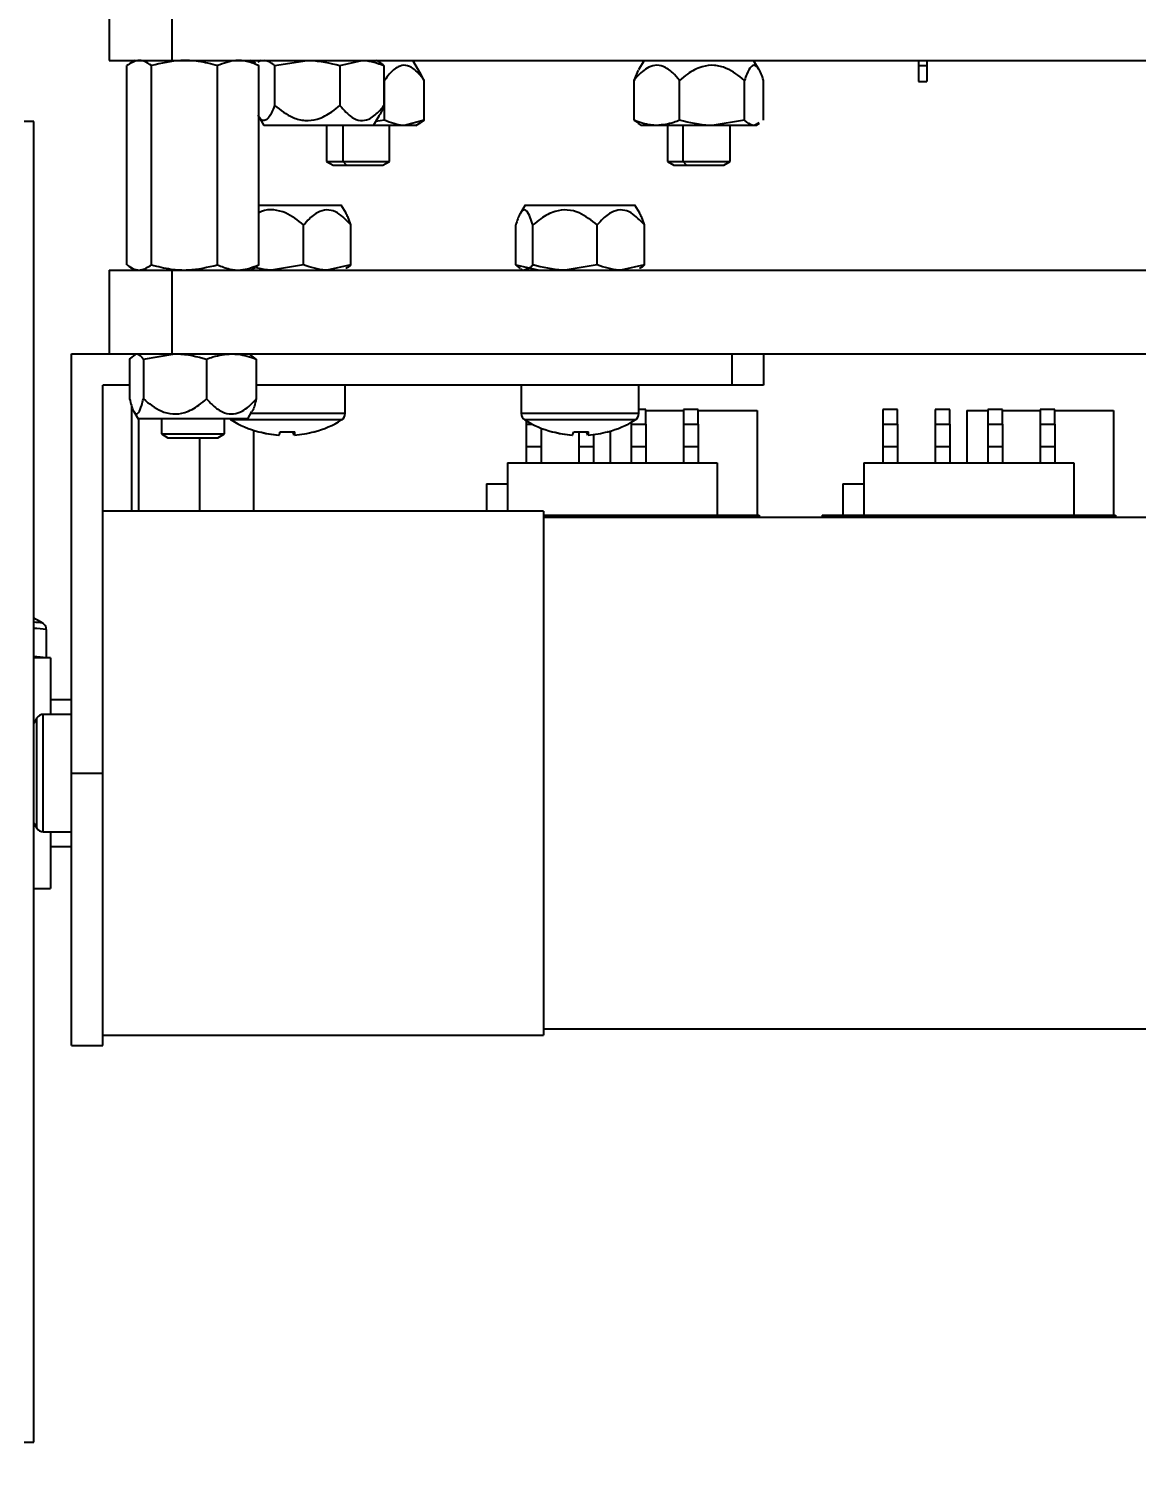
# Model space of a CAD drawing. Header units: millimetres. Extents: x 53 to 376, y 29 to 265.
# Drawn here: x 258.87 to 285.27, y 200.5 to 235.06 of the extents above; entities that cross this region are included whole.
import ezdxf

# ---------------------------------------------------------------- set-up
doc = ezdxf.new("R2010")
doc.units = ezdxf.units.MM
doc.styles.add('SLDTEXTSTYLE0', font='TXT', dxfattribs={"width": 0.75})
doc.dimstyles.new('SLDDIMSTYLE1', dxfattribs={"dimtxt": 3.5, "dimasz": 3.302, "dimexe": 0, "dimexo": 0.0625, "dimgap": 0.875, "dimtad": 1, "dimlfac": 2, "dimrnd": 1e-09, "dimzin": 12, "dimdsep": 46, "dimtxsty": 'SLDTEXTSTYLE0', "dimsah": 1, "dimcen": 0.09, "dimadec": 0, "dimazin": 3, "dimtfac": 1, "dimtofl": 0, "dimtmove": 0, "dimatfit": 3, "dimfxl": 0, "dimfrac": 2, "dimtolj": 1, "dimtzin": 12, "dimarcsym": 0})

# ---------------------------------------------------------------- blocks, each defined once
blk = doc.blocks.new('_D_4')
at = {"color": 7, "linetype": 'Continuous', "lineweight": 0}
for p, q in [((346.276, 214.381), (346.276, 182.689)), ((252.567, 213.603), (252.567, 182.689)), ((252.567, 183.689), (346.276, 183.689))]:
    blk.add_line(p, q, dxfattribs=at)
at = {"color": 7, "linetype": 'Continuous', "lineweight": 18}
for points in [[(252.567, 183.689), (255.869, 183.181), (255.869, 184.197)], [(346.276, 183.689), (342.974, 184.197), (342.974, 183.181)]]:
    blk.add_solid(points, dxfattribs=at)
at = {"color": 7, "linetype": 'Continuous', "lineweight": 18, "insert": (287.76, 188.2), "char_height": 3.5, "attachment_point": 1, "style": 'SLDTEXTSTYLE0'}
blk.add_mtext('187.42', dxfattribs=at)

msp = doc.modelspace()

# ---------------------------------------------------------------- linework, layer by layer
at = {"color": 7, "linetype": 'Continuous', "lineweight": 25}
for p, q in [((260.7803, 235.8116), (260.7803, 234.3116)), ((262.2803, 235.8116), (262.2803, 234.3116)), ((260.7803, 234.3116), (262.2803, 234.3116)), ((261.2068, 229.4357), (261.2068, 234.1875)), ((261.4053, 234.3116), (261.2891, 234.2445)), ((261.7956, 229.4357), (261.7956, 234.1875)), ((262.2803, 234.3116), (334.2803, 234.3116)), ((263.3691, 229.4357), (263.3691, 234.1875)), ((264.2715, 234.2445), (264.1553, 234.3116)), ((264.263, 234.2296), (264.3538, 234.1875)), ((264.4053, 234.3116), (264.3297, 234.268)), ((264.3538, 229.4357), (264.3538, 234.1875)), ((264.7299, 234.1888), (265.508, 234.3116)), ((264.7299, 234.1888), (264.7299, 233.2366)), ((266.2862, 234.1888), (266.8114, 234.3116)), ((266.2862, 234.1888), (266.2862, 233.2366)), ((267.2309, 234.268), (267.1553, 234.3116)), ((267.3366, 234.1888), (267.3366, 233.2366)), ((268.2161, 233.9874), (268.0241, 234.3116)), ((273.2975, 233.8366), (273.4072, 234.0808)), ((273.5366, 234.3116), (273.4017, 234.084)), ((276.2839, 234.084), (276.1491, 234.3116)), ((280.0803, 234.3116), (280.0803, 234.1866)), ((280.0803, 234.1866), (280.2803, 234.1866)), ((280.0803, 234.1866), (280.0803, 233.8116)), ((280.2803, 234.3116), (280.2803, 234.1866)), ((280.2803, 234.1866), (280.2803, 233.8116)), ((267.3486, 232.8844), (267.3486, 233.8366)), ((268.295, 233.8366), (268.2078, 233.9994)), ((268.295, 232.8844), (268.295, 233.8366)), ((273.2975, 232.8844), (273.2975, 233.8366)), ((274.3857, 232.8844), (274.3857, 233.8366)), ((275.9311, 232.8844), (275.9311, 233.8366)), ((276.3881, 232.8844), (276.3881, 233.8366)), ((280.0803, 233.8116), (280.2803, 233.8116)), ((267.0866, 232.7616), (267.2309, 233.0052)), ((258.9861, 232.851), (258.759, 232.851)), ((258.9861, 201.351), (258.9861, 232.851)), ((264.3538, 232.9646), (264.4741, 232.7616)), ((264.5421, 232.7616), (264.4741, 232.7616)), ((267.0866, 232.7616), (264.5421, 232.7616)), ((265.9678, 232.7616), (265.9678, 231.9011)), ((267.8218, 232.7616), (267.0866, 232.7616)), ((267.3486, 232.8844), (267.1401, 232.8519)), ((267.4678, 231.9011), (267.4678, 232.7616)), ((268.295, 232.8844), (267.8218, 232.7616)), ((268.0928, 232.7616), (267.8218, 232.7616)), ((268.0928, 232.7616), (268.2161, 232.8328)), ((268.295, 232.8844), (268.2157, 232.8326)), ((273.2975, 232.8844), (273.4069, 232.8256)), ((273.3945, 232.804), (273.4678, 232.7616)), ((273.8416, 232.7616), (273.4678, 232.7616)), ((275.1584, 232.7616), (273.8416, 232.7616)), ((274.0928, 232.7616), (274.0928, 231.9011)), ((275.9311, 232.8844), (275.1584, 232.7616)), ((276.1596, 232.7616), (275.1584, 232.7616)), ((275.5928, 231.9011), (275.5928, 232.7616)), ((276.2787, 232.8256), (276.1596, 232.7616)), ((276.2178, 232.7616), (276.1596, 232.7616)), ((276.2178, 232.7616), (276.2912, 232.804)), ((265.9678, 231.9011), (266.1228, 231.8116)), ((265.9678, 231.9011), (266.3669, 231.9011)), ((266.1228, 231.8116), (266.4394, 231.8116)), ((266.3669, 231.9011), (267.4678, 231.9011)), ((266.4394, 231.8116), (266.3669, 231.9011)), ((266.4394, 231.8116), (267.3128, 231.8116)), ((267.3128, 231.8116), (267.4678, 231.9011)), ((274.0928, 231.9011), (274.2478, 231.8116)), ((274.0928, 231.9011), (274.4678, 231.9011)), ((274.2478, 231.8116), (274.5453, 231.8116)), ((274.4678, 231.9011), (275.5928, 231.9011)), ((274.5453, 231.8116), (274.4678, 231.9011)), ((274.5453, 231.8116), (275.4378, 231.8116)), ((275.4378, 231.8116), (275.5928, 231.9011)), ((264.3538, 230.8616), (266.3173, 230.8616)), ((266.4341, 230.6646), (266.3173, 230.8616)), ((270.7048, 230.8616), (270.5881, 230.6646)), ((270.7048, 230.8616), (273.3173, 230.8616)), ((273.4341, 230.6646), (273.3173, 230.8616)), ((265.42, 229.4344), (265.42, 230.3866)), ((266.5441, 229.4344), (266.5441, 230.3866)), ((270.478, 229.4344), (270.478, 230.3866)), ((270.8869, 229.4344), (270.8869, 230.3866)), ((272.42, 229.4344), (272.42, 230.3866)), ((273.5441, 229.4344), (273.5441, 230.3866)), ((260.7803, 229.3116), (260.7803, 227.3116)), ((260.7803, 229.3116), (262.2803, 229.3116)), ((261.294, 229.3758), (261.4053, 229.3116)), ((262.2803, 229.3116), (262.2803, 227.3116)), ((262.2803, 229.3116), (334.2803, 229.3116)), ((264.1553, 229.3116), (264.2666, 229.3758)), ((264.3538, 229.4357), (264.2627, 229.3826)), ((265.42, 229.4344), (264.6534, 229.3116)), ((266.5441, 229.4344), (265.9821, 229.3116)), ((270.5886, 229.3504), (270.478, 229.4344)), ((270.478, 229.4344), (271.0401, 229.3116)), ((270.5881, 229.3393), (270.6361, 229.3116)), ((272.42, 229.4344), (271.6534, 229.3116)), ((273.5441, 229.4344), (272.9821, 229.3116)), ((259.8861, 217.3116), (259.8861, 227.3116)), ((259.8861, 227.3116), (260.7803, 227.3116)), ((260.7803, 227.3116), (262.2803, 227.3116)), ((261.271, 227.1888), (261.435, 227.3116)), ((261.271, 227.1888), (261.271, 226.2366)), ((261.5989, 227.1888), (262.3536, 227.3116)), ((261.5989, 227.1888), (261.5989, 226.2366)), ((262.2803, 227.3116), (334.2803, 227.3116)), ((263.1082, 227.1888), (263.1082, 226.2366)), ((264.2896, 227.1888), (264.1257, 227.3116)), ((264.2896, 227.1888), (264.2896, 226.2366)), ((275.6361, 226.5616), (275.6361, 227.3116)), ((276.3861, 227.3116), (276.3861, 226.5616)), ((260.6361, 217.3116), (260.6361, 226.5616)), ((261.271, 226.5616), (260.6361, 226.5616)), ((275.6361, 226.5616), (264.2896, 226.5616)), ((266.4111, 225.8883), (266.4111, 226.5616)), ((270.6111, 226.5616), (270.6111, 225.8883)), ((273.4111, 225.8883), (273.4111, 226.5616)), ((276.3861, 226.5616), (275.6361, 226.5616)), ((261.3274, 223.5616), (261.3274, 226.0617)), ((261.3715, 225.9346), (261.4741, 225.7616)), ((264.0866, 225.7616), (261.4741, 225.7616)), ((261.4946, 223.5616), (261.4946, 225.7616)), ((262.0303, 225.7616), (262.0303, 225.4011)), ((263.5303, 225.4011), (263.5303, 225.7616)), ((264.0866, 225.7616), (264.1891, 225.9346)), ((270.7303, 225.7146), (270.7303, 225.6372)), ((273.5803, 225.9872), (273.4111, 225.9872)), ((273.5803, 225.6372), (273.5803, 225.9872)), ((273.5803, 225.9616), (274.4803, 225.9616)), ((274.8303, 225.9872), (274.4803, 225.9872)), ((274.4803, 225.9872), (274.4803, 225.6372)), ((274.8303, 225.6372), (274.8303, 225.9872)), ((274.8303, 225.9616), (276.2303, 225.9616)), ((276.2303, 225.9616), (276.2303, 223.4616)), ((279.5803, 225.9872), (279.2303, 225.9872)), ((279.2303, 225.9872), (279.2303, 225.6372)), ((279.5803, 225.6372), (279.5803, 225.9872)), ((280.8303, 225.9872), (280.4803, 225.9872)), ((280.4803, 225.9872), (280.4803, 225.6372)), ((280.8303, 225.6372), (280.8303, 225.9872)), ((281.2303, 225.9616), (281.2303, 224.7116)), ((281.2303, 225.9616), (281.7303, 225.9616)), ((282.0803, 225.9872), (281.7303, 225.9872)), ((281.7303, 225.9872), (281.7303, 225.6372)), ((282.0803, 225.6372), (282.0803, 225.9872)), ((282.0803, 225.9616), (282.9803, 225.9616)), ((282.9803, 225.9872), (282.9803, 225.6372)), ((283.3303, 225.9872), (282.9803, 225.9872)), ((283.3303, 225.6372), (283.3303, 225.9872)), ((283.3303, 225.9616), (284.7303, 225.9616)), ((284.7303, 225.9616), (284.7303, 223.4616)), ((262.0303, 225.4011), (262.1853, 225.3116)), ((262.0303, 225.4011), (263.5303, 225.4011)), ((263.3753, 225.3116), (263.5303, 225.4011)), ((264.2333, 223.5616), (264.2333, 225.4857)), ((264.8208, 225.3762), (264.8207, 225.3751)), ((265.1876, 225.3751), (265.1796, 225.4542)), ((265.1928, 225.4549), (265.2014, 225.3751)), ((270.7303, 225.6372), (270.8701, 225.6372)), ((270.7303, 225.6372), (270.7303, 225.0947)), ((271.0803, 225.5413), (271.0803, 225.0947)), ((271.8208, 225.3762), (271.8207, 225.3751)), ((271.9803, 225.4511), (271.9803, 225.0947)), ((272.1876, 225.3751), (272.1796, 225.4542)), ((272.1928, 225.4549), (272.2014, 225.3751)), ((272.3303, 225.3897), (272.3303, 225.0947)), ((272.7303, 225.4673), (272.7303, 224.7116)), ((273.2303, 225.6791), (273.2303, 225.6372)), ((273.2303, 225.6372), (273.5803, 225.6372)), ((273.2303, 225.6372), (273.2303, 225.0947)), ((273.5803, 225.6372), (273.5803, 225.0947)), ((274.4803, 225.6372), (274.8303, 225.6372)), ((274.4803, 225.6372), (274.4803, 225.0947)), ((274.8303, 225.6372), (274.8303, 225.0947)), ((279.2303, 225.6372), (279.5803, 225.6372)), ((279.2303, 225.6372), (279.2303, 225.0947)), ((279.5803, 225.6372), (279.5803, 225.0947)), ((280.4803, 225.6372), (280.8303, 225.6372)), ((280.4803, 225.6372), (280.4803, 225.0947)), ((280.8303, 225.6372), (280.8303, 225.0947)), ((281.7303, 225.6372), (282.0803, 225.6372)), ((281.7303, 225.6372), (281.7303, 225.0947)), ((282.0803, 225.6372), (282.0803, 225.0947)), ((282.9803, 225.6372), (283.3303, 225.6372)), ((282.9803, 225.6372), (282.9803, 225.0947)), ((283.3303, 225.6372), (283.3303, 225.0947)), ((262.1853, 225.3116), (263.3753, 225.3116)), ((262.9475, 223.5616), (262.9475, 225.3116)), ((271.0803, 225.0947), (270.7303, 225.0947)), ((270.7303, 225.0947), (270.7303, 224.7116)), ((271.0803, 225.0947), (271.0803, 224.7116)), ((272.3303, 225.0947), (271.9803, 225.0947)), ((271.9803, 225.0947), (271.9803, 224.7116)), ((272.3303, 225.0947), (272.3303, 224.7116)), ((273.5803, 225.0947), (273.2303, 225.0947)), ((273.2303, 225.0947), (273.2303, 224.7116)), ((273.5803, 225.0947), (273.5803, 224.7116)), ((274.8303, 225.0947), (274.4803, 225.0947)), ((274.4803, 225.0947), (274.4803, 224.7116)), ((274.8303, 225.0947), (274.8303, 224.7116)), ((279.5803, 225.0947), (279.2303, 225.0947)), ((279.2303, 225.0947), (279.2303, 224.7116)), ((279.5803, 225.0947), (279.5803, 224.7116)), ((280.8303, 225.0947), (280.4803, 225.0947)), ((280.4803, 225.0947), (280.4803, 224.7116)), ((280.8303, 225.0947), (280.8303, 224.7116)), ((282.0803, 225.0947), (281.7303, 225.0947)), ((281.7303, 225.0947), (281.7303, 224.7116)), ((282.0803, 225.0947), (282.0803, 224.7116)), ((283.3303, 225.0947), (282.9803, 225.0947)), ((282.9803, 225.0947), (282.9803, 224.7116)), ((283.3303, 225.0947), (283.3303, 224.7116)), ((270.2803, 224.7116), (270.2803, 223.5616)), ((270.2803, 224.7116), (275.2803, 224.7116)), ((275.2803, 224.7116), (275.2803, 223.4616)), ((278.7803, 224.7116), (278.7803, 223.4616)), ((278.7803, 224.7116), (283.7803, 224.7116)), ((283.7803, 224.7116), (283.7803, 223.4616)), ((269.7803, 224.2116), (269.7803, 223.5616)), ((269.7803, 224.2116), (270.2803, 224.2116)), ((278.2803, 224.2116), (278.2803, 223.4616)), ((278.2803, 224.2116), (278.7803, 224.2116)), ((271.1361, 223.5616), (260.6361, 223.5616)), ((271.1361, 223.5616), (271.1361, 211.0616)), ((271.1361, 223.4616), (276.2803, 223.4616)), ((287.3861, 223.4116), (271.1361, 223.4116)), ((276.2803, 223.4616), (276.2803, 223.4116)), ((277.7803, 223.4616), (277.7803, 223.4116)), ((277.7803, 223.4616), (284.7803, 223.4616)), ((284.7803, 223.4616), (284.7803, 223.4116)), ((259.2861, 220.0616), (259.2861, 220.7332)), ((259.3861, 220.0616), (258.9861, 220.0616)), ((259.3861, 220.0616), (259.3861, 218.7116)), ((259.8861, 219.0616), (259.3861, 219.0616)), ((259.8861, 218.7116), (259.2128, 218.7116)), ((259.8861, 217.3116), (260.6361, 217.3116)), ((259.8861, 210.8116), (259.8861, 217.3116)), ((260.6361, 210.8116), (260.6361, 217.3116)), ((259.2128, 215.9116), (259.8861, 215.9116)), ((259.3861, 215.9116), (259.3861, 214.5616)), ((259.3861, 215.5616), (259.8861, 215.5616)), ((258.9861, 214.5616), (259.3861, 214.5616)), ((271.1361, 211.2116), (287.3861, 211.2116)), ((260.6361, 211.0616), (271.1361, 211.0616)), ((259.8861, 210.8116), (260.6361, 210.8116)), ((258.759, 201.351), (258.9861, 201.351))]:
    msp.add_line(p, q, dxfattribs=at)
at = {"color": 8, "linetype": 'Continuous', "lineweight": 25}
for p, q in [((266.3669, 231.9011), (266.3669, 232.7616)), ((274.4678, 231.9011), (274.4678, 232.7616)), ((266.3257, 225.7352), (263.6964, 225.7352)), ((266.4111, 225.8883), (264.1616, 225.8883)), ((273.4111, 225.8883), (270.6111, 225.8883)), ((273.3257, 225.7352), (270.6964, 225.7352)), ((259.0597, 215.9969), (259.0597, 218.6263)), ((259.2128, 215.9116), (259.2128, 218.7116))]:
    msp.add_line(p, q, dxfattribs=at)
at = {"color": 7, "linetype": 'Continuous', "lineweight": 25, "flags": 128}
for points in [[(263.6632, 225.7616), (263.6778, 225.7484), (263.6964, 225.7352)], [(265.6744, 225.4559), (265.6745, 225.4536), (265.674, 225.4519), (265.6731, 225.4509), (265.6717, 225.4506), (265.6698, 225.4509), (265.6674, 225.4519), (265.6649, 225.4533)], [(272.6744, 225.4559), (272.6745, 225.4536), (272.674, 225.4519), (272.6731, 225.4509), (272.6717, 225.4506), (272.6698, 225.4509), (272.6674, 225.4519), (272.6649, 225.4533)], [(259.0597, 218.6263), (258.99, 218.5063), (258.9861, 218.499)], [(258.9861, 216.1242), (258.99, 216.1169), (259.0597, 215.9969)]]:
    msp.add_lwpolyline(points, dxfattribs=at)
at = {"color": 7, "linetype": 'Continuous', "lineweight": 25}
for centre, radius, start, end in [((265.0111, 227.8616), 2.5, 238.2737, 254.65828), ((265.0111, 227.8616), 2.5, 285.34172, 301.7263), ((266.2311, 225.8883), 0.18, 301.7263, 0), ((270.7911, 225.8883), 0.18, 180, 238.2737), ((272.0111, 227.8616), 2.5, 238.2737, 254.65828), ((272.0111, 227.8616), 2.5, 285.34172, 301.7263), ((273.2311, 225.8883), 0.18, 301.7263, 0), ((265.0037, 227.8714), 2.503, 254.80757, 265.80853), ((264.3483, 225.4683), 0.0177, 274.22603, 315.36107), ((265.0183, 227.8814), 2.513, 254.83518, 265.80666), ((264.5193, 225.5226), 0.348, 334.93227, 348.9565), ((264.9862, 228.3277), 2.8771, 267.492, 270.49633), ((265.0358, 228.331), 2.8805, 266.51761, 273.48239), ((265.5027, 225.5225), 0.3478, 191.04022, 205.07102), ((264.9072, 225.4502), 0.3037, 345.69232, 1.08151), ((265.0185, 227.8714), 2.503, 274.19147, 285.19243), ((272.0037, 227.8714), 2.503, 254.80762, 265.80848), ((271.3483, 225.4683), 0.0177, 274.2363, 315.3508), ((272.0183, 227.8812), 2.5128, 254.83489, 265.80687), ((271.5193, 225.5226), 0.3481, 334.93222, 348.95416), ((271.9861, 228.3261), 2.8756, 267.49148, 269.88439), ((272.0358, 228.331), 2.8804, 266.51756, 273.48244), ((272.5027, 225.5225), 0.3479, 191.04186, 205.06938), ((271.9072, 225.4502), 0.3037, 345.69416, 1.08229), ((272.0185, 227.8714), 2.503, 274.19157, 285.1924), ((257.8861, 218.7609), 2.5, 58.31928, 63.89612), ((258.9871, 218.3486), 1.7388, 80.11937, 90.03205), ((259.2128, 218.5316), 0.18, 90, 148.2737), ((259.2128, 216.0916), 0.18, 211.7263, 270)]:
    msp.add_arc(centre, radius, start, end, dxfattribs=at)
at = {"color": 8, "linetype": 'Continuous', "lineweight": 25}
for centre, radius, start, end in [((258.952, 219.4119), 1.4973, 80.53701, 88.69553), ((258.9966, 219.205), 1.5554, 79.27355, 90.38734)]:
    msp.add_arc(centre, radius, start, end, dxfattribs=at)
at = {"color": 7, "linetype": 'Continuous', "lineweight": 25}
for points, knots in [([(261.7956, 234.1875), (261.7385, 234.2263), (261.6313, 234.2994), (261.4307, 234.3289), (261.2935, 234.2422), (261.2068, 234.1875)], [0, 0, 0, 0, 0.2956524, 0.555281, 1, 1, 1, 1]), ([(263.3691, 234.1875), (263.2165, 234.2263), (262.9299, 234.2994), (262.394, 234.3289), (262.0272, 234.2422), (261.7956, 234.1875)], [0, 0, 0, 0, 0.2956533, 0.5552832, 1, 1, 1, 1]), ([(264.3538, 234.1875), (264.2583, 234.2263), (264.079, 234.2994), (263.7436, 234.3289), (263.514, 234.2422), (263.3691, 234.1875)], [0, 0, 0, 0, 0.2956503, 0.5552824, 1, 1, 1, 1]), ([(264.7299, 234.1888), (264.7087, 234.2073), (264.6262, 234.2793), (264.5406, 234.2978), (264.477, 234.3116)], [0, 0, 0, 0, 0.2575545, 1, 1, 1, 1]), ([(265.508, 234.3116), (265.5265, 234.3115), (265.7892, 234.3097), (266.0467, 234.2471), (266.2862, 234.1888)], [0, 0, 0, 0, 0.0701481, 1, 1, 1, 1]), ([(266.8114, 234.3116), (266.8238, 234.3115), (267.0012, 234.3097), (267.175, 234.2471), (267.3366, 234.1888)], [0, 0, 0, 0, 0.0701485, 1, 1, 1, 1]), ([(267.3366, 234.1888), (267.3154, 234.2089), (267.2797, 234.2428), (267.2425, 234.2535), (267.2273, 234.2578)], [0, 0, 0, 0, 0.5912153, 1, 1, 1, 1]), ([(268.295, 233.8366), (268.2106, 233.9454), (268.0784, 234.1157), (267.8558, 234.2129), (267.6546, 234.1707), (267.4858, 234.0209), (267.3863, 233.8872), (267.3486, 233.8366)], [0, 0, 0, 0, 0.29913746, 0.46814211, 0.63798103, 0.86283181, 1, 1, 1, 1]), ([(274.3857, 233.8366), (274.3325, 233.8983), (274.2128, 234.0368), (274.0133, 234.1778), (273.7956, 234.2102), (273.5598, 234.1187), (273.4014, 233.9628), (273.3071, 233.8483), (273.2975, 233.8366)], [0, 0, 0, 0, 0.16773281, 0.37691724, 0.53701253, 0.69698792, 0.96913741, 1, 1, 1, 1]), ([(275.9311, 233.8366), (275.7931, 233.9454), (275.5773, 234.1157), (275.2139, 234.2129), (274.8853, 234.1707), (274.6097, 234.0209), (274.4473, 233.8872), (274.3857, 233.8366)], [0, 0, 0, 0, 0.2991378, 0.4681425, 0.6379809, 0.8628315, 1, 1, 1, 1]), ([(276.3881, 233.8366), (276.3473, 233.9454), (276.2835, 234.1157), (276.176, 234.2129), (276.0788, 234.1707), (275.9973, 234.0209), (275.9493, 233.8872), (275.9311, 233.8366)], [0, 0, 0, 0, 0.29913794, 0.46814232, 0.63798162, 0.86283222, 1, 1, 1, 1]), ([(264.7299, 233.2366), (264.7052, 233.175), (264.6496, 233.0367), (264.5566, 232.8941), (264.4562, 232.8665), (264.3826, 232.9125), (264.3473, 232.9869), (264.3372, 233.0083)], [0, 0, 0, 0, 0.2202143, 0.49484554, 0.70503363, 0.91506231, 1, 1, 1, 1]), ([(264.7299, 233.2366), (264.8688, 233.1278), (265.0862, 232.9575), (265.4521, 232.8603), (265.783, 232.9025), (266.0606, 233.0523), (266.2242, 233.186), (266.2862, 233.2366)], [0, 0, 0, 0, 0.2991379, 0.4681419, 0.6379816, 0.8628329, 1, 1, 1, 1]), ([(266.2862, 233.2366), (266.3799, 233.1278), (266.5267, 232.9575), (266.7736, 232.8603), (266.997, 232.9025), (267.1844, 233.0523), (267.2948, 233.186), (267.3366, 233.2366)], [0, 0, 0, 0, 0.2991368, 0.4681428, 0.6379807, 0.8628314, 1, 1, 1, 1]), ([(267.3366, 233.2366), (267.3124, 233.1711), (267.2783, 233.0787), (267.237, 233.0247), (267.225, 233.009)], [0, 0, 0, 0, 0.7086131, 1, 1, 1, 1]), ([(267.8218, 232.7616), (267.8106, 232.7617), (267.6508, 232.7635), (267.4942, 232.8261), (267.3486, 232.8844)], [0, 0, 0, 0, 0.0701503, 1, 1, 1, 1]), ([(273.8416, 232.7616), (273.7921, 232.7634), (273.608, 232.7702), (273.4286, 232.8362), (273.2975, 232.8844)], [0, 0, 0, 0, 0.2686357, 1, 1, 1, 1]), ([(274.3857, 232.8844), (274.34, 232.8659), (274.1627, 232.7939), (273.9784, 232.7754), (273.8416, 232.7616)], [0, 0, 0, 0, 0.2575502, 1, 1, 1, 1]), ([(275.1584, 232.7616), (275.1401, 232.7617), (274.8792, 232.7635), (274.6235, 232.8261), (274.3857, 232.8844)], [0, 0, 0, 0, 0.0701502, 1, 1, 1, 1]), ([(276.1596, 232.7616), (276.1542, 232.7617), (276.077, 232.7635), (276.0014, 232.8261), (275.9311, 232.8844)], [0, 0, 0, 0, 0.0701513, 1, 1, 1, 1]), ([(265.42, 230.3866), (265.2828, 230.4963), (265.068, 230.6681), (264.7105, 230.7581), (264.4827, 230.7471), (264.3753, 230.6883), (264.3538, 230.6765)], [0, 0, 0, 0, 0.4396124, 0.6879831, 0.9375785, 1, 1, 1, 1]), ([(266.5441, 230.3866), (266.4438, 230.4954), (266.2868, 230.6657), (266.0225, 230.7629), (265.7834, 230.7207), (265.5829, 230.5709), (265.4647, 230.4372), (265.42, 230.3866)], [0, 0, 0, 0, 0.2991378, 0.4681419, 0.6379808, 0.8628321, 1, 1, 1, 1]), ([(266.5441, 230.3866), (266.5244, 230.4508), (266.4896, 230.5639), (266.4476, 230.6292), (266.4294, 230.6574)], [0, 0, 0, 0, 0.5673108, 1, 1, 1, 1]), ([(270.8869, 230.3866), (270.8669, 230.4483), (270.8219, 230.5868), (270.747, 230.7278), (270.6652, 230.7602), (270.5766, 230.6687), (270.5171, 230.5128), (270.4816, 230.3983), (270.478, 230.3866)], [0, 0, 0, 0, 0.167734, 0.376918, 0.5370136, 0.6969881, 0.9691368, 1, 1, 1, 1]), ([(272.42, 230.3866), (272.2831, 230.4954), (272.069, 230.6657), (271.7085, 230.7629), (271.3826, 230.7207), (271.1091, 230.5709), (270.948, 230.4372), (270.8869, 230.3866)], [0, 0, 0, 0, 0.2991375, 0.4681421, 0.6379812, 0.8628315, 1, 1, 1, 1]), ([(273.5441, 230.3866), (273.4438, 230.4954), (273.2868, 230.6657), (273.0225, 230.7629), (272.7834, 230.7207), (272.5829, 230.5709), (272.4647, 230.4372), (272.42, 230.3866)], [0, 0, 0, 0, 0.2991383, 0.468143, 0.6379818, 0.8628316, 1, 1, 1, 1]), ([(273.5441, 230.3866), (273.5244, 230.4508), (273.4896, 230.5639), (273.4476, 230.6292), (273.4294, 230.6574)], [0, 0, 0, 0, 0.5673108, 1, 1, 1, 1]), ([(261.2068, 229.4357), (261.2639, 229.3969), (261.3712, 229.3238), (261.5717, 229.2943), (261.709, 229.381), (261.7956, 229.4357)], [0, 0, 0, 0, 0.2956524, 0.5552853, 1, 1, 1, 1]), ([(261.7956, 229.4357), (261.9482, 229.3969), (262.2348, 229.3238), (262.7707, 229.2943), (263.1375, 229.381), (263.3691, 229.4357)], [0, 0, 0, 0, 0.2956527, 0.5552832, 1, 1, 1, 1]), ([(263.3691, 229.4357), (263.4646, 229.3969), (263.644, 229.3238), (263.9793, 229.2943), (264.2089, 229.381), (264.3538, 229.4357)], [0, 0, 0, 0, 0.2956553, 0.5552859, 1, 1, 1, 1]), ([(264.6534, 229.3116), (264.6353, 229.3116), (264.5125, 229.3117), (264.3923, 229.3406), (264.2898, 229.3653)], [0, 0, 0, 0, 0.1480342, 1, 1, 1, 1]), ([(265.9821, 229.3116), (265.9687, 229.3117), (265.7789, 229.3135), (265.5929, 229.3761), (265.42, 229.4344)], [0, 0, 0, 0, 0.0701529, 1, 1, 1, 1]), ([(266.5441, 229.4344), (266.527, 229.415), (266.4896, 229.3724), (266.4507, 229.36), (266.4296, 229.3532)], [0, 0, 0, 0, 0.4574283, 1, 1, 1, 1]), ([(270.8869, 229.4344), (270.8697, 229.4159), (270.8031, 229.3439), (270.7339, 229.3254), (270.6825, 229.3116)], [0, 0, 0, 0, 0.2575505, 1, 1, 1, 1]), ([(271.6534, 229.3116), (271.6353, 229.3117), (271.3764, 229.3135), (271.1228, 229.3761), (270.8869, 229.4344)], [0, 0, 0, 0, 0.0701514, 1, 1, 1, 1]), ([(272.9821, 229.3116), (272.9687, 229.3117), (272.7789, 229.3135), (272.5929, 229.3761), (272.42, 229.4344)], [0, 0, 0, 0, 0.0701529, 1, 1, 1, 1]), ([(273.5441, 229.4344), (273.527, 229.415), (273.4896, 229.3724), (273.4507, 229.36), (273.4296, 229.3532)], [0, 0, 0, 0, 0.45742889, 1, 1, 1, 1]), ([(261.435, 227.3116), (261.4388, 227.3115), (261.4942, 227.3097), (261.5485, 227.2471), (261.5989, 227.1888)], [0, 0, 0, 0, 0.0701467, 1, 1, 1, 1]), ([(262.3536, 227.3116), (262.3714, 227.3115), (262.6263, 227.3097), (262.876, 227.2471), (263.1082, 227.1888)], [0, 0, 0, 0, 0.0701474, 1, 1, 1, 1]), ([(263.1082, 227.1888), (263.1578, 227.2073), (263.3503, 227.2793), (263.5504, 227.2978), (263.6989, 227.3116)], [0, 0, 0, 0, 0.257547, 1, 1, 1, 1]), ([(263.6989, 227.3116), (263.7526, 227.3098), (263.9526, 227.303), (264.1472, 227.237), (264.2896, 227.1888)], [0, 0, 0, 0, 0.2686347, 1, 1, 1, 1]), ([(261.271, 226.2366), (261.3003, 226.1278), (261.3461, 225.9575), (261.4232, 225.8603), (261.4929, 225.9025), (261.5514, 226.0523), (261.5858, 226.186), (261.5989, 226.2366)], [0, 0, 0, 0, 0.2991373, 0.4681416, 0.6379837, 0.862834, 1, 1, 1, 1]), ([(261.5989, 226.2366), (261.7336, 226.1278), (261.9445, 225.9575), (262.2993, 225.8603), (262.6202, 225.9025), (262.8895, 226.0523), (263.0481, 226.186), (263.1082, 226.2366)], [0, 0, 0, 0, 0.2991386, 0.4681431, 0.6379818, 0.8628316, 1, 1, 1, 1]), ([(263.1082, 226.2366), (263.166, 226.1749), (263.2959, 226.0364), (263.5125, 225.8954), (263.7489, 225.863), (264.0048, 225.9545), (264.1768, 226.1104), (264.2792, 226.2249), (264.2896, 226.2366)], [0, 0, 0, 0, 0.1677339, 0.3769163, 0.5370135, 0.6969875, 0.9691378, 1, 1, 1, 1]), ([(264.2896, 226.2366), (264.261, 226.1172), (264.2293, 225.9845), (264.1896, 225.941), (264.1857, 225.9367)], [0, 0, 0, 0, 0.9004258, 1, 1, 1, 1]), ([(259.2842, 220.7301), (259.2849, 220.7342), (259.2891, 220.7604), (259.2738, 220.8051), (259.2452, 220.8516), (259.2118, 220.8815), (259.1926, 220.8919), (259.1839, 220.8965)], [0, 0, 0, 0, 0.0564838, 0.3650846, 0.611747, 0.8253663, 1, 1, 1, 1])]:
    msp.add_open_spline(points, degree=3, knots=knots, dxfattribs=at)

# ---------------------------------------------------------------- dimensions: what is measured, and where the dimension line sits
at = {"color": 7, "linetype": 'Continuous', "lineweight": 18}
dim = msp.add_linear_dim(base=(346.2757, 183.6885), p1=(252.5669, 214.6032), p2=(346.2757, 215.3811), dimstyle='SLDDIMSTYLE1', dxfattribs=at)
dim.commit()
dim.dimension.update_dxf_attribs({"geometry": '_D_4', "text_midpoint": (294.8719, 183.6885), "dimtype": 160})

doc.saveas('drawing.dxf')
